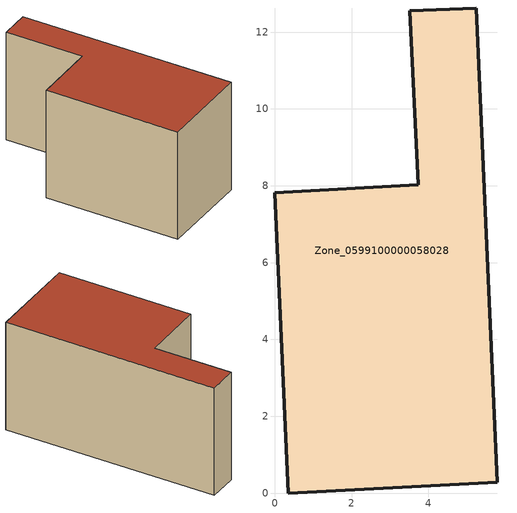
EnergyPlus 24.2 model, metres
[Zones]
Zone_0599100000058028
 floor ground (C_G): 3.52,12.55 5.24,12.63 5.79,0.28 0.35,0 0,7.82 3.73,8.02 z0
 wall outside (C_F): 0.35,0 5.79,0.28 5.24,12.63 3.52,12.55 3.73,8.02 0,7.82 0.35,0 z0:6.54
 roof outside (C_R): 5.24,12.63 3.52,12.55 3.73,8.02 0,7.82 0.35,0 5.79,0.28 z6.54
[BUILDING]
Pand.0599100000058028: North Axis=0; Terrain=City; Loads Convergence Tolerance Value=0.04; Temperature Convergence Tolerance Value=0.4; Solar Distribution=FullExterior; Maximum Number of Warmup Days=25; Minimum Number of Warmup Days=1
[Site:Location]
Rotterdam.The.Hague.AP_ZH_NLD Design_Conditions: Latitude=51.96; Longitude=4.45; Time Zone=1; Elevation=-4.5
[SITE:GROUNDTEMPERATURE:BUILDINGSURFACE]
18, 18, 18, 18, 18, 18, 18, 18, 18, 18, 18, 18
[MATERIAL] Thermal Absorptance=0.9; Solar Absorptance=0.7; Visible Absorptance=0.7
Name | Roughness | Thickness | Conductivity | Density | Specific Heat
G.TC.1946 | MediumSmooth | 0.15 | 1 | 540 | 1210
F.TC.1946 | Rough | 0.3 | 0.857143 | 1920 | 840
R.TC.1946 | MediumRough | 0.2 | 0.909091 | 1500 | 1000
[CONSTRUCTION]
C_G: G.TC.1946
C_F: F.TC.1946
C_R: R.TC.1946
[ZONE]
Zone_0599100000058028: Type=1; Multiplier=1; Ceiling Height=Autocalculate; Volume=Autocalculate; Floor Area=autocalculate; Part of Total Floor Area=Yes
[ZONEINFILTRATION:DESIGNFLOWRATE]
Infil_Zone_0599100000058028: Zone or ZoneList or Space or SpaceList=Zone_0599100000058028; Schedule=AlwaysOn; Design Flow Rate Calculation Method=Flow/Area; Flow Rate per Floor Area=0.003; Constant Term Coefficient=1; Temperature Term Coefficient=0; Velocity Term Coefficient=0; Velocity Squared Term Coefficient=0
[HVACTEMPLATE:ZONE:IDEALLOADSAIRSYSTEM]
Zone_0599100000058028: Maximum Heating Supply Air Temperature=50; Minimum Cooling Supply Air Temperature=13; Maximum Heating Supply Air Humidity Ratio=0.0156; Minimum Cooling Supply Air Humidity Ratio=0.0077; Heating Limit=NoLimit; Cooling Limit=NoLimit; Dehumidification Control Type=ConstantSensibleHeatRatio; Cooling Sensible Heat Ratio=0.7; Dehumidification Setpoint=60; Humidification Control Type=None; Humidification Setpoint=30; Outdoor Air Method=None; Outdoor Air Flow Rate per Person=0.00944; Outdoor Air Flow Rate per Zone Floor Area=0; Outdoor Air Flow Rate per Zone=0; Demand Controlled Ventilation Type=None; Outdoor Air Economizer Type=NoEconomizer; Heat Recovery Type=None; Sensible Heat Recovery Effectiveness=0.7; Latent Heat Recovery Effectiveness=0.65
[ZONECONTROL:THERMOSTAT]
ThermostatControl_Zone_0599100000058028: Zone or ZoneList=Zone_0599100000058028; Control Type Schedule=DualSetpointControlType; Control 1=Thermostat_Zone_0599100000058028; Temperature Difference Between Cutout And Setpoint=0
[THERMOSTATSETPOINT:DUALSETPOINT]
Thermostat_Zone_0599100000058028: Heating Setpoint Temperature Schedule=HeatingSetpoint_Zone_0599100000058028; Cooling Setpoint Temperature Schedule=CoolingSetpoint_Zone_0599100000058028
[SCHEDULE:COMPACT]
HeatingSetpoint_Zone_0599100000058028: Through: 12/31, For: AllDays, Until: 24:00, 21
CoolingSetpoint_Zone_0599100000058028: Through: 12/31, For: AllDays, Until: 24:00, 24
DualSetpointControlType: Through: 12/31, For: AllDays, Until: 24:00, 4
AlwaysOn: Through: 12/31, For: AllDays, Until: 24:00, 1
